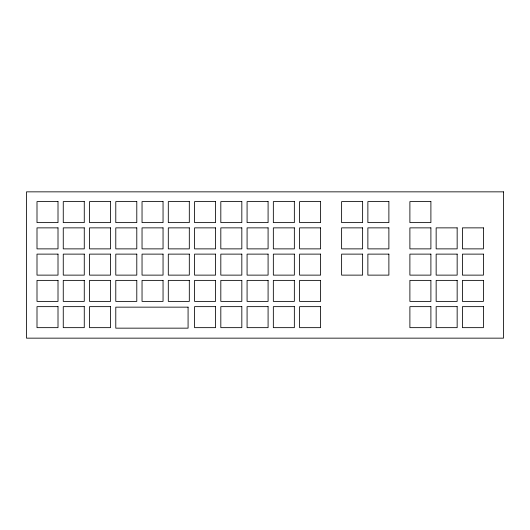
<?xml version="1.0" encoding="UTF-8"?>
<svg xmlns="http://www.w3.org/2000/svg" width="530" height="530" viewBox="0 0 530 530"><rect width="100%" height="100%" fill="white"/><g stroke="black" fill="none" stroke-linecap="round" stroke-linejoin="round"><path stroke-width="0.79" d="M503.5 191.847L26.5 191.847L26.5 338.153L503.5 338.153L503.5 191.847M58.008 201.605L37.001 201.605L37.001 222.613L58.008 222.613L58.008 201.605M84.27 201.605L63.262 201.605L63.262 222.613L84.27 222.613L84.27 201.605M110.531 201.605L89.524 201.605L89.524 222.613L110.531 222.613L110.531 201.605M136.793 201.605L115.785 201.605L115.785 222.613L136.793 222.613L136.793 201.605M163.048 201.605L142.04 201.605L142.04 222.613L163.048 222.613L163.048 201.605M189.309 201.605L168.301 201.605L168.301 222.613L189.309 222.613L189.309 201.605M215.571 201.605L194.563 201.605L194.563 222.613L215.571 222.613L215.571 201.605M241.826 201.605L220.818 201.605L220.818 222.613L241.826 222.613L241.826 201.605M268.087 201.605L247.079 201.605L247.079 222.613L268.087 222.613L268.087 201.605M294.349 201.605L273.341 201.605L273.341 222.613L294.349 222.613L294.349 201.605M320.61 201.605L299.602 201.605L299.602 222.613L320.61 222.613L320.61 201.605M362.626 201.605L341.618 201.605L341.618 222.613L362.626 222.613L362.626 201.605M388.881 201.605L367.873 201.605L367.873 222.613L388.881 222.613L388.881 201.605M430.897 201.605L409.889 201.605L409.889 222.613L430.897 222.613L430.897 201.605M58.008 227.867L37.001 227.867L37.001 248.875L58.008 248.875L58.008 227.867M84.27 227.867L63.262 227.867L63.262 248.875L84.27 248.875L84.27 227.867M110.531 227.867L89.524 227.867L89.524 248.875L110.531 248.875L110.531 227.867M136.793 227.867L115.785 227.867L115.785 248.875L136.793 248.875L136.793 227.867M163.048 227.867L142.04 227.867L142.04 248.875L163.048 248.875L163.048 227.867M189.309 227.867L168.301 227.867L168.301 248.875L189.309 248.875L189.309 227.867M215.571 227.867L194.563 227.867L194.563 248.875L215.571 248.875L215.571 227.867M241.826 227.867L220.818 227.867L220.818 248.875L241.826 248.875L241.826 227.867M268.087 227.867L247.079 227.867L247.079 248.875L268.087 248.875L268.087 227.867M294.349 227.867L273.341 227.867L273.341 248.875L294.349 248.875L294.349 227.867M320.61 227.867L299.602 227.867L299.602 248.875L320.61 248.875L320.61 227.867M362.626 227.867L341.618 227.867L341.618 248.875L362.626 248.875L362.626 227.867M388.881 227.867L367.873 227.867L367.873 248.875L388.881 248.875L388.881 227.867M430.897 227.867L409.889 227.867L409.889 248.875L430.897 248.875L430.897 227.867M457.158 227.867L436.15 227.867L436.15 248.875L457.158 248.875L457.158 227.867M483.42 227.867L462.412 227.867L462.412 248.875L483.42 248.875L483.42 227.867M58.008 254.122L37.001 254.122L37.001 275.13L58.008 275.13L58.008 254.122M84.27 254.122L63.262 254.122L63.262 275.13L84.27 275.13L84.27 254.122M110.531 254.122L89.524 254.122L89.524 275.13L110.531 275.13L110.531 254.122M136.793 254.122L115.785 254.122L115.785 275.13L136.793 275.13L136.793 254.122M163.048 254.122L142.04 254.122L142.04 275.13L163.048 275.13L163.048 254.122M189.309 254.122L168.301 254.122L168.301 275.13L189.309 275.13L189.309 254.122M215.571 254.122L194.563 254.122L194.563 275.13L215.571 275.13L215.571 254.122M241.826 254.122L220.818 254.122L220.818 275.13L241.826 275.13L241.826 254.122M268.087 254.122L247.079 254.122L247.079 275.13L268.087 275.13L268.087 254.122M294.349 254.122L273.341 254.122L273.341 275.13L294.349 275.13L294.349 254.122M320.61 254.122L299.602 254.122L299.602 275.13L320.61 275.13L320.61 254.122M362.626 254.122L341.618 254.122L341.618 275.13L362.626 275.13L362.626 254.122M388.881 254.122L367.873 254.122L367.873 275.13L388.881 275.13L388.881 254.122M430.897 254.122L409.889 254.122L409.889 275.13L430.897 275.13L430.897 254.122M457.158 254.122L436.15 254.122L436.15 275.13L457.158 275.13L457.158 254.122M483.42 254.122L462.412 254.122L462.412 275.13L483.42 275.13L483.42 254.122M58.008 280.383L37.001 280.383L37.001 301.391L58.008 301.391L58.008 280.383M84.27 280.383L63.262 280.383L63.262 301.391L84.27 301.391L84.27 280.383M110.531 280.383L89.524 280.383L89.524 301.391L110.531 301.391L110.531 280.383M136.793 280.383L115.785 280.383L115.785 301.391L136.793 301.391L136.793 280.383M163.048 280.383L142.04 280.383L142.04 301.391L163.048 301.391L163.048 280.383M189.309 280.383L168.301 280.383L168.301 301.391L189.309 301.391L189.309 280.383M215.571 280.383L194.563 280.383L194.563 301.391L215.571 301.391L215.571 280.383M241.826 280.383L220.818 280.383L220.818 301.391L241.826 301.391L241.826 280.383M268.087 280.383L247.079 280.383L247.079 301.391L268.087 301.391L268.087 280.383M294.349 280.383L273.341 280.383L273.341 301.391L294.349 301.391L294.349 280.383M320.61 280.383L299.602 280.383L299.602 301.391L320.61 301.391L320.61 280.383M430.897 280.383L409.889 280.383L409.889 301.391L430.897 301.391L430.897 280.383M457.158 280.383L436.15 280.383L436.15 301.391L457.158 301.391L457.158 280.383M483.42 280.383L462.412 280.383L462.412 301.391L483.42 301.391L483.42 280.383M58.008 306.645L37.001 306.645L37.001 327.653L58.008 327.653L58.008 306.645M84.27 306.645L63.262 306.645L63.262 327.653L84.27 327.653L84.27 306.645M110.531 306.645L89.524 306.645L89.524 327.653L110.531 327.653L110.531 306.645M215.571 306.645L194.563 306.645L194.563 327.653L215.571 327.653L215.571 306.645M241.826 306.645L220.818 306.645L220.818 327.653L241.826 327.653L241.826 306.645M268.087 306.645L247.079 306.645L247.079 327.653L268.087 327.653L268.087 306.645M294.349 306.645L273.341 306.645L273.341 327.653L294.349 327.653L294.349 306.645M320.61 306.645L299.602 306.645L299.602 327.653L320.61 327.653L320.61 306.645M430.897 306.645L409.889 306.645L409.889 327.653L430.897 327.653L430.897 306.645M457.158 306.645L436.15 306.645L436.15 327.653L457.158 327.653L457.158 306.645M483.42 306.645L462.412 306.645L462.412 327.653L483.42 327.653L483.42 306.645M188.077 307.148L115.785 307.148L115.785 328.156L188.077 328.156L188.077 307.148"/></g></svg>
